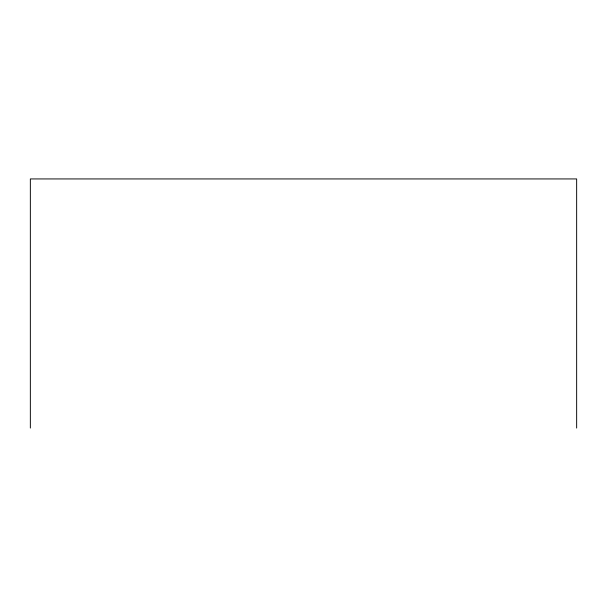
<?xml version="1.0" encoding="UTF-8"?>
<svg xmlns="http://www.w3.org/2000/svg" width="607" height="607" viewBox="0 0 607 607"><rect width="100%" height="100%" fill="white"/><g stroke="black" fill="none" stroke-linecap="round" stroke-linejoin="round"><path stroke-width="0.91" d="M576.65 428.064L576.65 178.936L30.35 178.936L30.35 428.064"/></g></svg>
